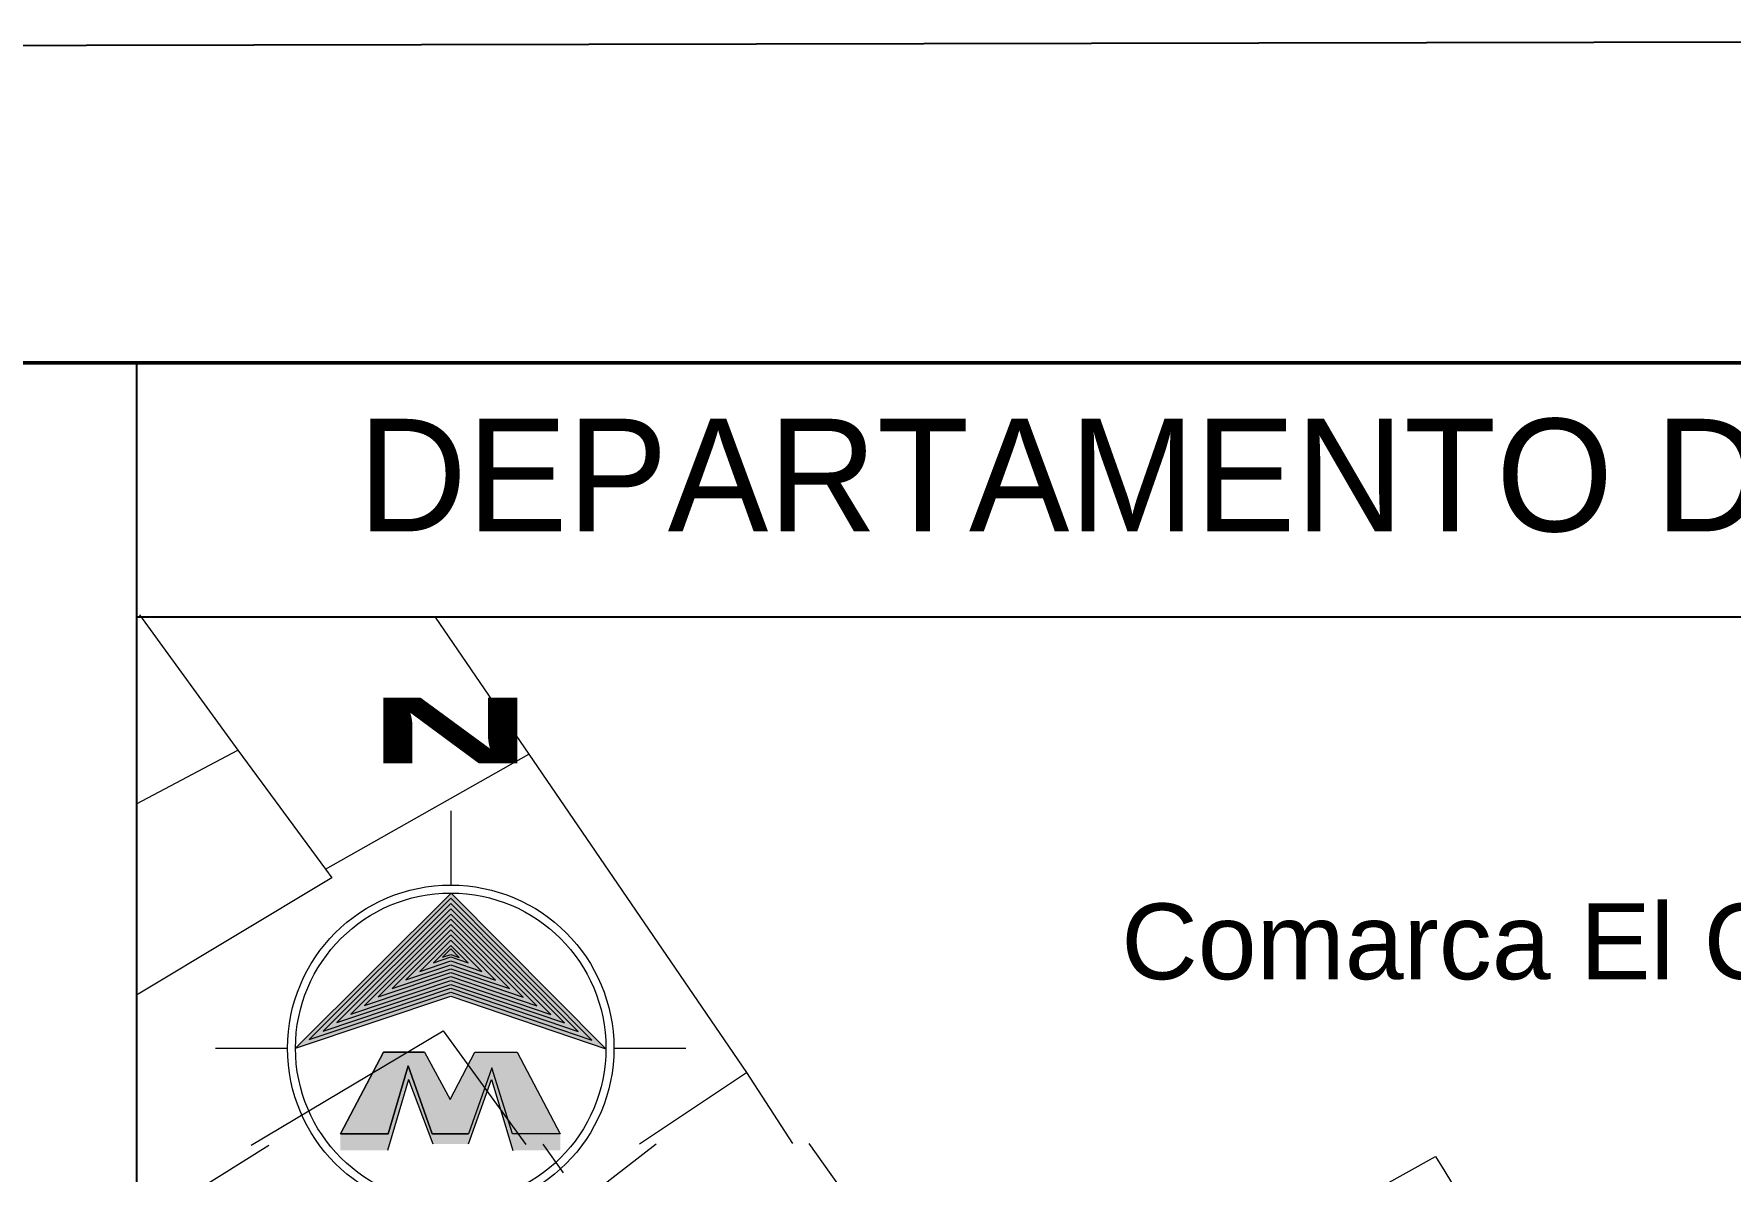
# Paper-space layout 'LAMINA DE TRABAJO' of a CAD drawing. Header units: millimetres. Extents: x 614351 to 615345, y 1320431 to 1320883.
# Drawn here: x 614837.08 to 614882.26, y 1320619.15 to 1320649.46 of the extents above; entities that cross this region are included whole.
import ezdxf

# ---------------------------------------------------------------- set-up
doc = ezdxf.new("R2010")
doc.units = ezdxf.units.MM
doc.layers.add('2', color=7, linetype='Continuous')
doc.styles.add('CAJETIN 2', font='arial.ttf', dxfattribs={"height": 0.25})
doc.styles.get("Standard").update_dxf_attribs({"font": 'TCCM____.TTF'})

psp = doc.layouts.new('LAMINA DE TRABAJO')

# ---------------------------------------------------------------- hatches: boundary and pattern name
at = {"lineweight": 15}
h = psp.add_hatch(color=7, dxfattribs=at)
h.dxf.hatch_style = 1
h.paths.add_polyline_path([(614848.182, 1320623.817), (614852.308, 1320622.415), (614848.188, 1320626.564), (614844.046, 1320622.429)])
at = {"lineweight": 0}
h = psp.add_hatch(color=5, dxfattribs=at)
h.dxf.hatch_style = 1
h.paths.add_polyline_path([(614847.031, 1320621.909), (614847.044, 1320621.955), (614847.687, 1320620.148), (614848.65, 1320620.148), (614849.276, 1320621.909), (614849.827, 1320620.148), (614851.096, 1320620.148), (614849.946, 1320622.324), (614848.824, 1320622.324), (614848.168, 1320621.063), (614847.486, 1320622.324), (614846.391, 1320622.324), (614845.241, 1320620.148), (614846.51, 1320620.148)])
at = {"lineweight": 0, "true_color": 0x2424ff}
h = psp.add_hatch(color=160, dxfattribs=at)
h.dxf.hatch_style = 1
h.paths.add_polyline_path([(614847.056, 1320621.599), (614847.705, 1320619.879), (614848.655, 1320619.879), (614849.271, 1320621.595), (614849.838, 1320619.707), (614851.096, 1320619.707), (614851.096, 1320620.148), (614849.827, 1320620.148), (614849.276, 1320621.909), (614848.65, 1320620.148), (614847.687, 1320620.148), (614847.044, 1320621.955), (614846.51, 1320620.148), (614845.241, 1320620.148), (614845.241, 1320619.707), (614846.499, 1320619.707)])

# ---------------------------------------------------------------- linework, layer by layer
for p, q in [((614839.808, 1320640.692), (614839.808, 1320575.067)), ((614934.41, 1320640.692), (614839.808, 1320640.692)), ((614934.41, 1320633.916), (614839.808, 1320633.916)), ((614934.41, 1320633.916), (614839.808, 1320633.916))]:
    psp.add_line(p, q)
at = {"color": 0, "lineweight": 15}
for p, q in [((614848.181, 1320628.757, -0.004), (614848.181, 1320626.777, -0.001)), ((614841.916, 1320622.429), (614843.832, 1320622.429)), ((614852.529, 1320622.429), (614854.445, 1320622.429))]:
    psp.add_line(p, q, dxfattribs=at)
at = {"color": 5, "lineweight": 0}
for p, q in [((614846.391, 1320622.324), (614847.486, 1320622.324)), ((614847.044, 1320621.955), (614846.51, 1320620.148)), ((614847.687, 1320620.148), (614847.044, 1320621.955)), ((614848.824, 1320622.324), (614849.946, 1320622.324)), ((614847.056, 1320621.599), (614846.499, 1320619.707)), ((614847.056, 1320621.599), (614847.705, 1320619.879)), ((614849.276, 1320621.909), (614848.65, 1320620.148)), ((614848.655, 1320619.879), (614849.271, 1320621.595)), ((614849.271, 1320621.595), (614849.838, 1320619.707)), ((614848.65, 1320620.148), (614847.687, 1320620.148))]:
    psp.add_line(p, q, dxfattribs=at)
at = {"color": 5, "lineweight": 15}
psp.add_line((614849.827, 1320620.148), (614849.276, 1320621.909), dxfattribs=at)
at = {"color": 4}
psp.add_lwpolyline([(614659.974, 1320648.797), (614990.192, 1320649.456), (614990.061, 1320431.906), (614659.842, 1320431.247)], close=True, dxfattribs=at)
at = {"color": 7, "lineweight": 50}
psp.add_lwpolyline([(614668.532, 1320640.692), (614934.41, 1320640.692), (614934.41, 1320440.81), (614668.532, 1320440.81)], close=True, dxfattribs=at)
at = {"color": 7, "lineweight": 15, "elevation": 0.004}
psp.add_lwpolyline([(614848.188, 1320626.564), (614844.046, 1320622.429), (614848.182, 1320623.817), (614852.308, 1320622.415), (614848.188, 1320626.564)], dxfattribs=at)
for points in [[(614848.187, 1320626.424), (614844.413, 1320622.657), (614848.182, 1320623.922), (614851.942, 1320622.643)], [(614848.187, 1320626.284), (614844.781, 1320622.884), (614848.182, 1320624.026), (614851.576, 1320622.872)], [(614848.187, 1320626.145), (614845.149, 1320623.112), (614848.182, 1320624.13), (614851.209, 1320623.101)], [(614848.186, 1320626.005), (614845.516, 1320623.339), (614848.183, 1320624.234), (614850.843, 1320623.33)], [(614848.186, 1320625.865), (614845.884, 1320623.567), (614848.183, 1320624.338), (614850.476, 1320623.559)], [(614848.186, 1320625.725), (614846.252, 1320623.795), (614848.183, 1320624.443), (614850.11, 1320623.788)], [(614848.185, 1320625.585), (614846.619, 1320624.022), (614848.183, 1320624.547), (614849.744, 1320624.016)], [(614848.185, 1320625.446), (614846.987, 1320624.25), (614848.183, 1320624.651), (614849.377, 1320624.245)], [(614848.185, 1320625.306), (614847.355, 1320624.477), (614848.184, 1320624.755), (614849.011, 1320624.474)], [(614848.185, 1320625.166), (614847.722, 1320624.705), (614848.184, 1320624.86), (614848.645, 1320624.703)], [(614848.184, 1320625.076), (614847.959, 1320624.851), (614848.184, 1320624.927), (614848.409, 1320624.85)]]:
    psp.add_lwpolyline(points, close=True, dxfattribs=at)
at = {"color": 5, "lineweight": 0}
for points in [[(614847.486, 1320622.324), (614846.391, 1320622.324), (614845.241, 1320620.148), (614846.51, 1320620.148), (614847.044, 1320621.955), (614847.687, 1320620.148), (614848.65, 1320620.148)], [(614847.031, 1320621.909), (614846.51, 1320620.148), (614845.241, 1320620.148), (614846.391, 1320622.324), (614847.486, 1320622.324), (614848.168, 1320621.063), (614848.824, 1320622.324), (614849.946, 1320622.324), (614851.096, 1320620.148), (614849.827, 1320620.148), (614849.276, 1320621.909), (614848.65, 1320620.148), (614847.687, 1320620.148), (614847.044, 1320621.955)], [(614848.168, 1320621.063), (614848.824, 1320622.324)], [(614848.851, 1320622.324), (614849.946, 1320622.324), (614851.096, 1320620.148), (614849.827, 1320620.148)], [(614849.276, 1320621.909), (614848.65, 1320620.148), (614847.687, 1320620.148)]]:
    psp.add_lwpolyline(points, dxfattribs=at)
at = {"color": 0, "lineweight": 15}
for radius in [4.348, 4.135]:
    psp.add_circle((614848.181, 1320622.429), radius, dxfattribs=at)
at = {"layer": '2', "color": 1, "linetype": 'Continuous', "lineweight": 0}
for p, q in [((614839.892, 1320633.977), (614842.513, 1320630.375)), ((614847.769, 1320633.916), (614850.264, 1320630.262)), ((614839.808, 1320628.938), (614842.513, 1320630.375)), ((614842.513, 1320630.375), (614844.849, 1320627.2)), ((614844.849, 1320627.2), (614850.264, 1320630.262)), ((614850.264, 1320630.262), (614856.062, 1320621.785)), ((614845.017, 1320626.969), (614839.808, 1320623.844)), ((614844.849, 1320627.2), (614845.017, 1320626.969)), ((614842.864, 1320619.841), (614847.976, 1320622.895)), ((614847.976, 1320622.895), (614850.179, 1320619.867)), ((614853.208, 1320619.878), (614856.062, 1320621.785)), ((614856.062, 1320621.785), (614857.288, 1320619.892)), ((614839.808, 1320617.638), (614843.334, 1320619.842)), ((614851.184, 1320619.106), (614850.646, 1320619.869)), ((614851.717, 1320618.377), (614853.65, 1320619.879)), ((614857.721, 1320619.894), (614862.655, 1320612.943))]:
    psp.add_line(p, q, dxfattribs=at)
psp.add_lwpolyline([(614868.638, 1320616.332), (614874.411, 1320619.541), (614874.658, 1320619.145), (614875.017, 1320618.56), (614875.406, 1320617.857), (614875.714, 1320617.303), (614876.063, 1320616.569), (614876.376, 1320615.886), (614876.622, 1320615.317)], dxfattribs=at)

# ---------------------------------------------------------------- texts
at = {"color": 7, "lineweight": 50}
psp.add_text('DEPARTAMENTO DE GRANADA, MUNICIPIO DE GRANADA', height=3, dxfattribs=at).set_placement((614845.714, 1320636.202))
at = {"style": 'CAJETIN 2'}
psp.add_text('Comarca El Capulin', height=2.01848, dxfattribs=at).set_placement((614866.044, 1320624.267))
at = {"color": 7, "lineweight": 15, "insert": (614845.975, 1320631.768), "char_height": 1.74639, "attachment_point": 1}
psp.add_mtext('{\\fBaskerville Old Face|b1|i0|c0|p18;\\W2.6;\\T2.05;N}', dxfattribs=at)

doc.saveas('drawing.dxf')
